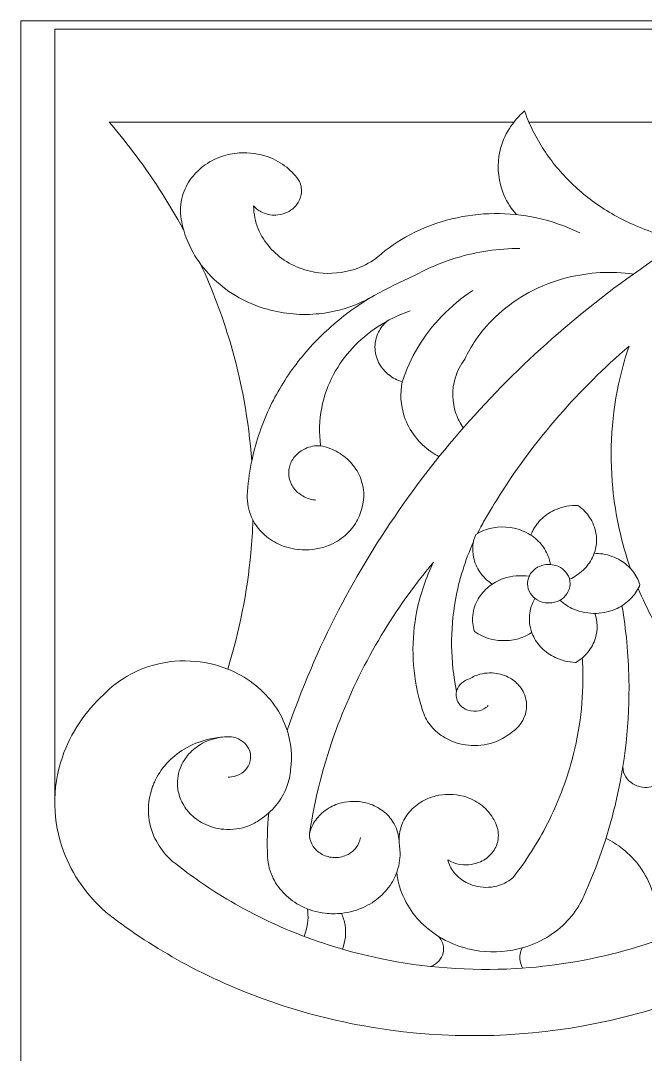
# Model space of a CAD drawing. Header units: millimetres. Extents: x 4600 to 4846, y 410 to 672.
# Drawn here: x 4601.5 to 4638.1, y 611.7 to 672.3 of the extents above; entities that cross this region are included whole.
import ezdxf

# ---------------------------------------------------------------- set-up
doc = ezdxf.new("R2010")
doc.units = ezdxf.units.MM
doc.header["$MEASUREMENT"] = 0
doc.layers.add('SITARA ALL', color=18, linetype='Continuous', true_color=0x000000)

msp = doc.modelspace()

# ---------------------------------------------------------------- linework, layer by layer
at = {"layer": 'SITARA ALL', "lineweight": 9}
for points, knots in [([(4601.51, 672.296), (4601.51, 672.296), (4845.51, 672.296), (4845.51, 672.296), (4845.51, 672.296), (4845.51, 550.296), (4845.51, 550.296), (4845.51, 550.296), (4601.51, 550.296), (4601.51, 550.296), (4601.51, 550.296), (4601.51, 672.296), (4601.51, 672.296)], [0, 0, 0, 0, 0.25, 0.25, 0.25, 0.5, 0.5, 0.5, 0.75, 0.75, 0.75, 1, 1, 1, 1]), ([(4603.512, 626.277), (4603.512, 626.277), (4603.512, 671.796), (4603.512, 671.796), (4603.512, 671.796), (4703.51, 671.796), (4703.51, 671.796), (4703.51, 671.796), (4803.507, 671.796), (4803.507, 671.796), (4803.507, 671.796), (4803.507, 626.277), (4803.507, 626.277)], [0, 0, 0, 0, 0.2, 0.2, 0.2, 0.4, 0.4, 0.4, 0.6, 0.6, 0.6, 1, 1, 1, 1]), ([(4640.404, 659.423), (4639.363, 659.616), (4638.349, 659.932), (4637.383, 660.364), (4636.551, 660.736), (4635.761, 661.197), (4635.028, 661.738), (4634.34, 662.246), (4633.709, 662.826), (4633.145, 663.468), (4632.594, 664.098), (4632.114, 664.787), (4631.716, 665.523), (4631.459, 665.999), (4631.238, 666.494), (4631.056, 667.003), (4630.711, 666.706), (4630.413, 666.359), (4630.169, 665.975), (4629.905, 665.558), (4629.716, 665.1), (4629.608, 664.619), (4629.446, 663.886), (4629.487, 663.124), (4629.726, 662.412), (4629.877, 661.963), (4630.1, 661.542), (4630.387, 661.165), (4630.448, 661.085), (4630.511, 661.006), (4630.577, 660.93)], [0, 0, 0, 0, 0.090909, 0.090909, 0.090909, 0.181818, 0.181818, 0.181818, 0.272727, 0.272727, 0.272727, 0.363636, 0.363636, 0.363636, 0.454545, 0.454545, 0.454545, 0.545455, 0.545455, 0.545455, 0.636364, 0.636364, 0.636364, 0.727273, 0.727273, 0.727273, 0.818182, 0.818182, 0.818182, 1, 1, 1, 1]), ([(4611.063, 660.034), (4610.187, 661.648), (4609.189, 663.191), (4608.075, 664.65), (4607.632, 665.231), (4607.172, 665.799), (4606.694, 666.353), (4606.694, 666.353), (4630.436, 666.353), (4630.436, 666.353)], [0, 0, 0, 0, 0.25, 0.25, 0.25, 0.5, 0.5, 0.5, 1, 1, 1, 1]), ([(4657.274, 666.353), (4656.362, 666.293), (4655.454, 666.177), (4654.556, 666.005), (4651.842, 665.13), (4649.189, 664.074), (4646.616, 662.844), (4644.261, 661.718), (4641.981, 660.445), (4639.787, 659.031), (4637.672, 657.667), (4635.645, 656.172), (4633.719, 654.553), (4631.852, 652.984), (4630.088, 651.298), (4628.435, 649.504), (4626.819, 647.751), (4625.318, 645.895), (4623.942, 643.948), (4622.54, 641.966), (4621.276, 639.89), (4620.157, 637.736), (4618.977, 635.464), (4617.968, 633.109), (4617.137, 630.688)], [0, 0, 0, 0, 0.111111, 0.111111, 0.111111, 0.222222, 0.222222, 0.222222, 0.333333, 0.333333, 0.333333, 0.444444, 0.444444, 0.444444, 0.555556, 0.555556, 0.555556, 0.666667, 0.666667, 0.666667, 0.777778, 0.777778, 0.777778, 1, 1, 1, 1]), ([(4634.292, 659.854), (4633.49, 660.253), (4632.642, 660.551), (4631.766, 660.74), (4630.127, 661.094), (4628.43, 661.072), (4626.801, 660.676), (4625.945, 660.468), (4625.118, 660.155), (4624.338, 659.744), (4623.66, 659.387), (4623.025, 658.953), (4622.446, 658.45), (4622.41, 658.42), (4622.375, 658.388), (4622.34, 658.357), (4621.955, 658.08), (4621.53, 657.865), (4621.079, 657.719), (4620.407, 657.501), (4619.695, 657.433), (4618.993, 657.519), (4618.546, 657.573), (4618.108, 657.691), (4617.694, 657.868), (4617.284, 658.043), (4616.903, 658.278), (4616.564, 658.565), (4616.243, 658.836), (4615.966, 659.155), (4615.742, 659.511), (4615.506, 659.887), (4615.337, 660.303), (4615.246, 660.738), (4615.198, 660.967), (4615.172, 661.2), (4615.169, 661.433), (4615.314, 661.271), (4615.491, 661.141), (4615.69, 661.051), (4615.974, 660.922), (4616.288, 660.873), (4616.598, 660.909), (4616.81, 660.932), (4617.016, 660.996), (4617.205, 661.097), (4617.394, 661.197), (4617.559, 661.336), (4617.691, 661.504), (4617.828, 661.678), (4617.92, 661.883), (4617.959, 662.101), (4618.005, 662.364), (4617.97, 662.634), (4617.858, 662.875), (4617.654, 663.189), (4617.402, 663.467), (4617.11, 663.7), (4616.785, 663.959), (4616.42, 664.164), (4616.03, 664.306), (4615.487, 664.504), (4614.908, 664.585), (4614.332, 664.544), (4613.974, 664.519), (4613.62, 664.446), (4613.281, 664.329), (4612.897, 664.196), (4612.537, 664.004), (4612.213, 663.759), (4611.911, 663.531), (4611.649, 663.256), (4611.435, 662.944), (4611.213, 662.62), (4611.052, 662.259), (4610.96, 661.877), (4610.849, 661.417), (4610.847, 660.938), (4610.952, 660.477), (4611.084, 659.857), (4611.309, 659.26), (4611.621, 658.708), (4611.91, 658.196), (4612.265, 657.725), (4612.678, 657.306), (4613.106, 656.872), (4613.587, 656.494), (4614.11, 656.181), (4614.695, 655.831), (4615.325, 655.561), (4615.981, 655.376), (4616.97, 655.098), (4618.002, 655.011), (4619.023, 655.12), (4619.813, 655.203), (4620.586, 655.404), (4621.316, 655.717), (4621.638, 655.855), (4621.949, 656.014), (4622.248, 656.195), (4621.347, 655.668), (4620.499, 655.055), (4619.716, 654.365), (4618.958, 653.696), (4618.267, 652.954), (4617.656, 652.149), (4617.039, 651.338), (4616.51, 650.464), (4616.078, 649.541), (4615.601, 648.525), (4615.251, 647.455), (4615.034, 646.354), (4614.912, 645.733), (4614.834, 645.104), (4614.801, 644.472), (4614.781, 644.034), (4614.864, 643.598), (4615.043, 643.198), (4615.187, 642.875), (4615.387, 642.579), (4615.633, 642.325), (4615.887, 642.061), (4616.183, 641.842), (4616.509, 641.674), (4616.898, 641.474), (4617.32, 641.346), (4617.755, 641.295), (4617.755, 641.295), (4617.807, 641.289), (4617.807, 641.289), (4618.359, 641.232), (4618.916, 641.298), (4619.439, 641.484), (4619.802, 641.612), (4620.141, 641.801), (4620.442, 642.04), (4620.717, 642.259), (4620.953, 642.522), (4621.141, 642.819), (4621.327, 643.111), (4621.459, 643.435), (4621.53, 643.774), (4621.681, 644.322), (4621.657, 644.902), (4621.459, 645.435), (4621.338, 645.759), (4621.159, 646.06), (4620.932, 646.321), (4620.702, 646.586), (4620.43, 646.81), (4620.127, 646.986), (4619.809, 647.171), (4619.463, 647.303), (4619.102, 647.379), (4618.787, 647.397), (4618.472, 647.337), (4618.185, 647.204), (4617.97, 647.104), (4617.777, 646.962), (4617.619, 646.785), (4617.466, 646.614), (4617.353, 646.412), (4617.288, 646.192), (4617.262, 646.1), (4617.244, 646.007), (4617.235, 645.912), (4617.211, 645.637), (4617.265, 645.361), (4617.391, 645.115), (4617.495, 644.912), (4617.641, 644.734), (4617.818, 644.591), (4618.014, 644.434), (4618.239, 644.319), (4618.481, 644.253), (4618.591, 644.223), (4618.703, 644.203), (4618.817, 644.192)], [0, 0, 0, 0, 0.016667, 0.016667, 0.016667, 0.033333, 0.033333, 0.033333, 0.05, 0.05, 0.05, 0.066667, 0.066667, 0.066667, 0.083333, 0.083333, 0.083333, 0.1, 0.1, 0.1, 0.116667, 0.116667, 0.116667, 0.133333, 0.133333, 0.133333, 0.15, 0.15, 0.15, 0.166667, 0.166667, 0.166667, 0.183333, 0.183333, 0.183333, 0.2, 0.2, 0.2, 0.216667, 0.216667, 0.216667, 0.233333, 0.233333, 0.233333, 0.25, 0.25, 0.25, 0.266667, 0.266667, 0.266667, 0.283333, 0.283333, 0.283333, 0.3, 0.3, 0.3, 0.316667, 0.316667, 0.316667, 0.333333, 0.333333, 0.333333, 0.35, 0.35, 0.35, 0.366667, 0.366667, 0.366667, 0.383333, 0.383333, 0.383333, 0.4, 0.4, 0.4, 0.416667, 0.416667, 0.416667, 0.433333, 0.433333, 0.433333, 0.45, 0.45, 0.45, 0.466667, 0.466667, 0.466667, 0.483333, 0.483333, 0.483333, 0.5, 0.5, 0.5, 0.516667, 0.516667, 0.516667, 0.533333, 0.533333, 0.533333, 0.55, 0.55, 0.55, 0.566667, 0.566667, 0.566667, 0.583333, 0.583333, 0.583333, 0.6, 0.6, 0.6, 0.616667, 0.616667, 0.616667, 0.633333, 0.633333, 0.633333, 0.65, 0.65, 0.65, 0.666667, 0.666667, 0.666667, 0.683333, 0.683333, 0.683333, 0.7, 0.7, 0.7, 0.716667, 0.716667, 0.716667, 0.733333, 0.733333, 0.733333, 0.75, 0.75, 0.75, 0.766667, 0.766667, 0.766667, 0.783333, 0.783333, 0.783333, 0.8, 0.8, 0.8, 0.816667, 0.816667, 0.816667, 0.833333, 0.833333, 0.833333, 0.85, 0.85, 0.85, 0.866667, 0.866667, 0.866667, 0.883333, 0.883333, 0.883333, 0.9, 0.9, 0.9, 0.916667, 0.916667, 0.916667, 0.933333, 0.933333, 0.933333, 0.95, 0.95, 0.95, 0.966667, 0.966667, 0.966667, 1, 1, 1, 1]), ([(4630.777, 658.946), (4629.523, 658.941), (4628.275, 658.756), (4627.073, 658.395), (4626.204, 658.134), (4625.365, 657.78), (4624.571, 657.337), (4623.782, 656.987), (4623.007, 656.606), (4622.248, 656.195)], [0, 0, 0, 0, 0.25, 0.25, 0.25, 0.5, 0.5, 0.5, 1, 1, 1, 1]), ([(4615.06, 646.481), (4614.887, 648.847), (4614.46, 651.187), (4613.786, 653.462), (4613.325, 655.016), (4612.754, 656.535), (4612.076, 658.008)], [0, 0, 0, 0, 0.333333, 0.333333, 0.333333, 1, 1, 1, 1]), ([(4637.449, 657.444), (4636.156, 657.623), (4634.842, 657.551), (4633.576, 657.234), (4632.787, 657.036), (4632.026, 656.74), (4631.31, 656.354), (4630.675, 656.011), (4630.082, 655.594), (4629.544, 655.112), (4629.035, 654.656), (4628.582, 654.141), (4628.196, 653.577), (4627.95, 653.219), (4627.734, 652.841), (4627.549, 652.448), (4627.3, 652.117), (4627.111, 651.744), (4626.99, 651.346), (4626.785, 650.664), (4626.802, 649.935), (4627.038, 649.263), (4627.143, 648.965), (4627.286, 648.683), (4627.466, 648.424)], [0, 0, 0, 0, 0.111111, 0.111111, 0.111111, 0.222222, 0.222222, 0.222222, 0.333333, 0.333333, 0.333333, 0.444444, 0.444444, 0.444444, 0.555556, 0.555556, 0.555556, 0.666667, 0.666667, 0.666667, 0.777778, 0.777778, 0.777778, 1, 1, 1, 1]), ([(4628.03, 656.481), (4627.368, 656.047), (4626.755, 655.542), (4626.204, 654.973), (4625.667, 654.42), (4625.195, 653.806), (4624.798, 653.145), (4624.416, 652.509), (4624.11, 651.831), (4623.886, 651.124), (4623.743, 650.448), (4623.785, 649.747), (4624.008, 649.094), (4624.153, 648.672), (4624.366, 648.278), (4624.639, 647.925), (4624.906, 647.581), (4625.223, 647.278), (4625.579, 647.027), (4625.729, 646.921), (4625.885, 646.823), (4626.047, 646.735)], [0, 0, 0, 0, 0.125, 0.125, 0.125, 0.25, 0.25, 0.25, 0.375, 0.375, 0.375, 0.5, 0.5, 0.5, 0.625, 0.625, 0.625, 0.75, 0.75, 0.75, 1, 1, 1, 1]), ([(4624.346, 655.284), (4623.675, 655.053), (4623.036, 654.74), (4622.442, 654.351), (4621.9, 653.996), (4621.403, 653.577), (4620.962, 653.102), (4620.531, 652.637), (4620.162, 652.12), (4619.862, 651.561), (4619.532, 650.947), (4619.297, 650.287), (4619.163, 649.603), (4619.02, 648.87), (4619, 648.119), (4619.102, 647.379)], [0, 0, 0, 0, 0.166667, 0.166667, 0.166667, 0.333333, 0.333333, 0.333333, 0.5, 0.5, 0.5, 0.666667, 0.666667, 0.666667, 1, 1, 1, 1]), ([(4622.991, 654.682), (4622.787, 654.501), (4622.62, 654.284), (4622.498, 654.041), (4622.343, 653.734), (4622.271, 653.392), (4622.289, 653.048), (4622.307, 652.734), (4622.399, 652.429), (4622.557, 652.157), (4622.697, 651.918), (4622.881, 651.707), (4623.1, 651.536), (4623.334, 651.351), (4623.601, 651.212), (4623.886, 651.124)], [0, 0, 0, 0, 0.166667, 0.166667, 0.166667, 0.333333, 0.333333, 0.333333, 0.5, 0.5, 0.5, 0.666667, 0.666667, 0.666667, 1, 1, 1, 1]), ([(4637.274, 640.175), (4636.739, 641.701), (4636.389, 643.287), (4636.232, 644.897), (4636.021, 647.066), (4636.167, 649.256), (4636.662, 651.378), (4636.807, 652), (4636.981, 652.615), (4637.184, 653.221), (4635.719, 651.959), (4634.346, 650.593), (4633.075, 649.134), (4631.82, 647.693), (4630.673, 646.161), (4629.643, 644.551), (4629.321, 644.048), (4629.012, 643.538), (4628.715, 643.021), (4628.569, 642.765), (4628.43, 642.505), (4628.3, 642.242)], [0, 0, 0, 0, 0.125, 0.125, 0.125, 0.25, 0.25, 0.25, 0.375, 0.375, 0.375, 0.5, 0.5, 0.5, 0.625, 0.625, 0.625, 0.75, 0.75, 0.75, 1, 1, 1, 1]), ([(4633.695, 639.553), (4633.987, 639.682), (4634.256, 639.86), (4634.489, 640.078), (4634.717, 640.292), (4634.903, 640.545), (4635.04, 640.825), (4635.208, 641.17), (4635.289, 641.55), (4635.277, 641.933), (4635.264, 642.296), (4635.168, 642.652), (4634.995, 642.973), (4634.848, 643.245), (4634.654, 643.489), (4634.421, 643.693), (4634.347, 643.758), (4634.27, 643.819), (4634.19, 643.875), (4633.752, 643.892), (4633.316, 643.813), (4632.911, 643.644), (4632.607, 643.518), (4632.328, 643.339), (4632.086, 643.116), (4631.861, 642.909), (4631.676, 642.662), (4631.539, 642.388), (4631.499, 642.306), (4631.463, 642.221), (4631.432, 642.135)], [0, 0, 0, 0, 0.090909, 0.090909, 0.090909, 0.181818, 0.181818, 0.181818, 0.272727, 0.272727, 0.272727, 0.363636, 0.363636, 0.363636, 0.454545, 0.454545, 0.454545, 0.545455, 0.545455, 0.545455, 0.636364, 0.636364, 0.636364, 0.727273, 0.727273, 0.727273, 0.818182, 0.818182, 0.818182, 1, 1, 1, 1]), ([(4613.649, 634.285), (4614.34, 636.505), (4614.796, 638.79), (4615.01, 641.105), (4615.068, 641.742), (4615.108, 642.381), (4615.129, 643.02)], [0, 0, 0, 0, 0.333333, 0.333333, 0.333333, 1, 1, 1, 1]), ([(4632.58, 640.418), (4632.528, 640.744), (4632.409, 641.055), (4632.231, 641.333), (4632.063, 641.596), (4631.851, 641.826), (4631.603, 642.014), (4631.326, 642.225), (4631.013, 642.384), (4630.681, 642.484), (4630.056, 642.674), (4629.387, 642.662), (4628.769, 642.45), (4628.568, 642.381), (4628.375, 642.29), (4628.193, 642.18), (4628.021, 641.759), (4627.977, 641.297), (4628.067, 640.851), (4628.133, 640.53), (4628.265, 640.226), (4628.453, 639.957), (4628.632, 639.704), (4628.853, 639.484), (4629.108, 639.308), (4629.128, 639.294), (4629.148, 639.28), (4629.169, 639.266)], [0, 0, 0, 0, 0.1, 0.1, 0.1, 0.2, 0.2, 0.2, 0.3, 0.3, 0.3, 0.4, 0.4, 0.4, 0.5, 0.5, 0.5, 0.6, 0.6, 0.6, 0.7, 0.7, 0.7, 0.8, 0.8, 0.8, 1, 1, 1, 1]), ([(4628.063, 641.74), (4627.573, 640.655), (4627.218, 639.514), (4627.007, 638.342), (4626.686, 636.563), (4626.707, 634.74), (4627.07, 632.969)], [0, 0, 0, 0, 0.333333, 0.333333, 0.333333, 1, 1, 1, 1]), ([(4621.437, 624.404), (4621.403, 624.194), (4621.317, 623.996), (4621.188, 623.828), (4621.059, 623.66), (4620.896, 623.523), (4620.71, 623.425), (4620.473, 623.3), (4620.208, 623.236), (4619.941, 623.238), (4619.898, 623.238), (4619.856, 623.24), (4619.814, 623.243), (4619.565, 623.263), (4619.324, 623.341), (4619.11, 623.47), (4618.933, 623.577), (4618.781, 623.721), (4618.664, 623.893), (4618.541, 624.075), (4618.467, 624.287), (4618.45, 624.506), (4618.447, 624.554), (4618.446, 624.602), (4618.448, 624.65), (4618.761, 626.71), (4619.279, 628.734), (4619.995, 630.691), (4620.626, 632.418), (4621.405, 634.088), (4622.32, 635.683), (4623.196, 637.207), (4624.189, 638.66), (4625.292, 640.028), (4625.435, 640.206), (4625.58, 640.383), (4625.727, 640.558), (4625.279, 639.653), (4624.95, 638.694), (4624.747, 637.704), (4624.404, 636.021), (4624.443, 634.283), (4624.864, 632.617), (4624.955, 632.254), (4625.064, 631.896), (4625.189, 631.544), (4625.333, 631.244), (4625.528, 630.972), (4625.765, 630.74), (4626.019, 630.491), (4626.312, 630.286), (4626.632, 630.135), (4627.041, 629.941), (4627.483, 629.83), (4627.934, 629.807), (4628.439, 629.78), (4628.943, 629.863), (4629.413, 630.05), (4629.731, 630.177), (4630.027, 630.353), (4630.29, 630.573), (4630.506, 630.711), (4630.694, 630.89), (4630.843, 631.098), (4631.004, 631.323), (4631.111, 631.581), (4631.157, 631.854), (4631.214, 632.2), (4631.166, 632.555), (4631.02, 632.873), (4630.958, 633.009), (4630.88, 633.137), (4630.787, 633.255), (4630.627, 633.457), (4630.43, 633.627), (4630.207, 633.756), (4629.93, 633.917), (4629.621, 634.017), (4629.302, 634.05), (4628.911, 634.092), (4628.515, 634.034), (4628.152, 633.881), (4628.039, 633.833), (4627.93, 633.775), (4627.826, 633.709), (4627.656, 633.666), (4627.499, 633.583), (4627.368, 633.467), (4627.243, 633.358), (4627.15, 633.218), (4627.096, 633.062), (4627.018, 632.832), (4627.037, 632.581), (4627.15, 632.366), (4627.169, 632.33), (4627.19, 632.295), (4627.214, 632.261), (4627.309, 632.127), (4627.434, 632.018), (4627.579, 631.942), (4627.784, 631.835), (4628.017, 631.791), (4628.248, 631.818), (4628.444, 631.839), (4628.631, 631.911), (4628.79, 632.026), (4628.837, 632.061), (4628.881, 632.099), (4628.921, 632.141)], [0, 0, 0, 0, 0.027027, 0.027027, 0.027027, 0.054054, 0.054054, 0.054054, 0.081081, 0.081081, 0.081081, 0.108108, 0.108108, 0.108108, 0.135135, 0.135135, 0.135135, 0.162162, 0.162162, 0.162162, 0.189189, 0.189189, 0.189189, 0.216216, 0.216216, 0.216216, 0.243243, 0.243243, 0.243243, 0.27027, 0.27027, 0.27027, 0.297297, 0.297297, 0.297297, 0.324324, 0.324324, 0.324324, 0.351351, 0.351351, 0.351351, 0.378378, 0.378378, 0.378378, 0.405405, 0.405405, 0.405405, 0.432432, 0.432432, 0.432432, 0.459459, 0.459459, 0.459459, 0.486486, 0.486486, 0.486486, 0.513514, 0.513514, 0.513514, 0.540541, 0.540541, 0.540541, 0.567568, 0.567568, 0.567568, 0.594595, 0.594595, 0.594595, 0.621622, 0.621622, 0.621622, 0.648649, 0.648649, 0.648649, 0.675676, 0.675676, 0.675676, 0.702703, 0.702703, 0.702703, 0.72973, 0.72973, 0.72973, 0.756757, 0.756757, 0.756757, 0.783784, 0.783784, 0.783784, 0.810811, 0.810811, 0.810811, 0.837838, 0.837838, 0.837838, 0.864865, 0.864865, 0.864865, 0.891892, 0.891892, 0.891892, 0.918919, 0.918919, 0.918919, 0.945946, 0.945946, 0.945946, 1, 1, 1, 1]), ([(4633.132, 638.326), (4633.371, 638.104), (4633.647, 637.924), (4633.948, 637.796), (4634.366, 637.618), (4634.817, 637.534), (4635.271, 637.55), (4635.69, 637.564), (4636.101, 637.663), (4636.48, 637.842), (4636.776, 637.982), (4637.045, 638.172), (4637.276, 638.405), (4637.491, 638.622), (4637.665, 638.876), (4637.79, 639.155), (4637.802, 639.182), (4637.813, 639.208), (4637.824, 639.235), (4637.731, 639.53), (4637.583, 639.805), (4637.388, 640.044), (4637.189, 640.288), (4636.949, 640.494), (4636.679, 640.655), (4636.361, 640.844), (4636.01, 640.972), (4635.644, 641.032), (4635.479, 641.059), (4635.311, 641.073), (4635.144, 641.073)], [0, 0, 0, 0, 0.090909, 0.090909, 0.090909, 0.181818, 0.181818, 0.181818, 0.272727, 0.272727, 0.272727, 0.363636, 0.363636, 0.363636, 0.454545, 0.454545, 0.454545, 0.545455, 0.545455, 0.545455, 0.636364, 0.636364, 0.636364, 0.727273, 0.727273, 0.727273, 0.818182, 0.818182, 0.818182, 1, 1, 1, 1]), ([(4633.729, 639.291), (4633.729, 639.492), (4633.671, 639.688), (4633.561, 639.857), (4633.462, 640.011), (4633.328, 640.14), (4633.171, 640.233), (4632.978, 640.348), (4632.759, 640.412), (4632.535, 640.421), (4632.517, 640.421), (4632.498, 640.422), (4632.48, 640.422), (4632.249, 640.422), (4632.022, 640.364), (4631.821, 640.251), (4631.659, 640.161), (4631.521, 640.035), (4631.416, 639.883), (4631.306, 639.722), (4631.243, 639.534), (4631.233, 639.339), (4631.232, 639.323), (4631.232, 639.307), (4631.232, 639.291), (4631.232, 639.09), (4631.29, 638.893), (4631.4, 638.724), (4631.499, 638.571), (4631.632, 638.442), (4631.79, 638.349), (4631.983, 638.234), (4632.202, 638.169), (4632.426, 638.161), (4632.444, 638.16), (4632.462, 638.16), (4632.48, 638.16), (4632.711, 638.159), (4632.939, 638.218), (4633.14, 638.331), (4633.302, 638.42), (4633.44, 638.546), (4633.544, 638.699), (4633.655, 638.859), (4633.718, 639.047), (4633.728, 639.242), (4633.729, 639.258), (4633.729, 639.275), (4633.729, 639.291)], [0, 0, 0, 0, 0.0625, 0.0625, 0.0625, 0.125, 0.125, 0.125, 0.1875, 0.1875, 0.1875, 0.25, 0.25, 0.25, 0.3125, 0.3125, 0.3125, 0.375, 0.375, 0.375, 0.4375, 0.4375, 0.4375, 0.5, 0.5, 0.5, 0.5625, 0.5625, 0.5625, 0.625, 0.625, 0.625, 0.6875, 0.6875, 0.6875, 0.75, 0.75, 0.75, 0.8125, 0.8125, 0.8125, 0.875, 0.875, 0.875, 0.9375, 0.9375, 0.9375, 1, 1, 1, 1]), ([(4631.327, 639.725), (4630.823, 639.804), (4630.307, 639.758), (4629.824, 639.591), (4629.505, 639.48), (4629.208, 639.315), (4628.946, 639.102), (4628.703, 638.904), (4628.497, 638.665), (4628.338, 638.394), (4628.165, 638.098), (4628.057, 637.768), (4628.023, 637.427), (4627.992, 637.112), (4628.025, 636.793), (4628.121, 636.492), (4628.412, 636.286), (4628.737, 636.135), (4629.082, 636.047), (4629.659, 635.898), (4630.267, 635.921), (4630.831, 636.113), (4631.061, 636.191), (4631.28, 636.298), (4631.483, 636.431)], [0, 0, 0, 0, 0.111111, 0.111111, 0.111111, 0.222222, 0.222222, 0.222222, 0.333333, 0.333333, 0.333333, 0.444444, 0.444444, 0.444444, 0.555556, 0.555556, 0.555556, 0.666667, 0.666667, 0.666667, 0.777778, 0.777778, 0.777778, 1, 1, 1, 1]), ([(4637.721, 639.012), (4638.24, 637.776), (4638.874, 636.593), (4639.616, 635.476), (4640.012, 634.88), (4640.436, 634.304), (4640.888, 633.749), (4641.208, 633.469), (4641.569, 633.241), (4641.96, 633.073), (4642.456, 632.859), (4642.987, 632.74), (4643.526, 632.72), (4644.096, 632.698), (4644.665, 632.787), (4645.201, 632.982), (4645.602, 633.127), (4645.979, 633.335), (4646.316, 633.596), (4646.63, 633.838), (4646.903, 634.129), (4647.126, 634.456), (4647.357, 634.796), (4647.526, 635.174), (4647.624, 635.573), (4647.678, 635.793), (4647.709, 636.018), (4647.717, 636.244), (4647.823, 636.71), (4647.786, 637.197), (4647.611, 637.642), (4647.494, 637.941), (4647.322, 638.216), (4647.104, 638.451), (4646.882, 638.691), (4646.621, 638.89), (4646.332, 639.042), (4646.099, 639.164), (4645.851, 639.256), (4645.594, 639.315), (4645.019, 639.448), (4644.419, 639.419), (4643.859, 639.232), (4643.528, 639.121), (4643.219, 638.952), (4642.947, 638.734), (4642.701, 638.538), (4642.491, 638.3), (4642.328, 638.031), (4642.235, 637.878), (4642.159, 637.716), (4642.102, 637.547)], [0, 0, 0, 0, 0.055556, 0.055556, 0.055556, 0.111111, 0.111111, 0.111111, 0.166667, 0.166667, 0.166667, 0.222222, 0.222222, 0.222222, 0.277778, 0.277778, 0.277778, 0.333333, 0.333333, 0.333333, 0.388889, 0.388889, 0.388889, 0.444444, 0.444444, 0.444444, 0.5, 0.5, 0.5, 0.555556, 0.555556, 0.555556, 0.611111, 0.611111, 0.611111, 0.666667, 0.666667, 0.666667, 0.722222, 0.722222, 0.722222, 0.777778, 0.777778, 0.777778, 0.833333, 0.833333, 0.833333, 0.888889, 0.888889, 0.888889, 1, 1, 1, 1]), ([(4631.668, 638.432), (4631.488, 638.124), (4631.378, 637.781), (4631.348, 637.426), (4631.316, 637.033), (4631.384, 636.638), (4631.544, 636.278), (4631.672, 635.994), (4631.85, 635.735), (4632.072, 635.515), (4632.301, 635.286), (4632.568, 635.099), (4632.862, 634.961), (4633.229, 634.789), (4633.626, 634.691), (4634.031, 634.673), (4634.031, 634.673), (4634.074, 634.672), (4634.074, 634.672), (4634.339, 634.832), (4634.575, 635.036), (4634.771, 635.276), (4634.972, 635.522), (4635.122, 635.805), (4635.214, 636.109), (4635.356, 636.58), (4635.342, 637.085), (4635.175, 637.548)], [0, 0, 0, 0, 0.1, 0.1, 0.1, 0.2, 0.2, 0.2, 0.3, 0.3, 0.3, 0.4, 0.4, 0.4, 0.5, 0.5, 0.5, 0.6, 0.6, 0.6, 0.7, 0.7, 0.7, 0.8, 0.8, 0.8, 1, 1, 1, 1]), ([(4623.567, 622.372), (4623.627, 621.817), (4623.783, 621.276), (4624.03, 620.775), (4624.249, 620.33), (4624.532, 619.918), (4624.87, 619.555), (4625.216, 619.181), (4625.613, 618.857), (4626.048, 618.592), (4626.537, 618.294), (4627.066, 618.068), (4627.619, 617.921), (4627.89, 617.849), (4628.165, 617.795), (4628.443, 617.759), (4629.3, 617.65), (4630.169, 617.72), (4630.998, 617.963), (4631.546, 618.124), (4632.067, 618.362), (4632.546, 618.672), (4632.972, 618.946), (4633.358, 619.278), (4633.692, 619.659), (4634.019, 620.03), (4634.29, 620.446), (4634.496, 620.896), (4634.508, 620.923), (4634.52, 620.95), (4634.532, 620.978), (4635.31, 622.688), (4635.925, 624.468), (4636.367, 626.294), (4636.955, 628.718), (4637.228, 631.206), (4637.179, 633.699), (4637.151, 635.142), (4637.015, 636.58), (4636.772, 638.002)], [0, 0, 0, 0, 0.071429, 0.071429, 0.071429, 0.142857, 0.142857, 0.142857, 0.214286, 0.214286, 0.214286, 0.285714, 0.285714, 0.285714, 0.357143, 0.357143, 0.357143, 0.428571, 0.428571, 0.428571, 0.5, 0.5, 0.5, 0.571429, 0.571429, 0.571429, 0.642857, 0.642857, 0.642857, 0.714286, 0.714286, 0.714286, 0.785714, 0.785714, 0.785714, 0.857143, 0.857143, 0.857143, 1, 1, 1, 1]), ([(4613.469, 630.305), (4613.059, 630.276), (4612.659, 630.17), (4612.288, 629.992), (4611.983, 629.845), (4611.704, 629.646), (4611.465, 629.405), (4611.235, 629.173), (4611.05, 628.901), (4610.917, 628.603), (4610.751, 628.228), (4610.68, 627.818), (4610.711, 627.408), (4610.733, 627.136), (4610.799, 626.869), (4610.906, 626.617), (4611.032, 626.325), (4611.209, 626.058), (4611.428, 625.828), (4611.659, 625.586), (4611.928, 625.386), (4612.225, 625.235), (4612.598, 625.045), (4613.004, 624.929), (4613.42, 624.894), (4613.921, 624.851), (4614.424, 624.923), (4614.892, 625.104), (4615.122, 625.194), (4615.341, 625.311), (4615.543, 625.453), (4615.899, 625.686), (4616.218, 625.972), (4616.488, 626.301), (4616.758, 626.629), (4616.972, 626.999), (4617.121, 627.397), (4617.242, 627.72), (4617.317, 628.059), (4617.342, 628.403), (4617.447, 629.177), (4617.375, 629.964), (4617.131, 630.705), (4616.961, 631.224), (4616.713, 631.714), (4616.396, 632.159), (4616.087, 632.593), (4615.72, 632.983), (4615.306, 633.318), (4614.868, 633.672), (4614.385, 633.967), (4613.869, 634.193), (4613.796, 634.225), (4613.723, 634.256), (4613.649, 634.285), (4612.954, 634.561), (4612.219, 634.721), (4611.472, 634.757), (4610.635, 634.799), (4609.797, 634.688), (4609, 634.429), (4608.426, 634.242), (4607.881, 633.977), (4607.381, 633.639), (4607.011, 633.39), (4606.67, 633.101), (4606.364, 632.777), (4605.832, 632.29), (4605.36, 631.742), (4604.957, 631.144), (4604.536, 630.519), (4604.198, 629.841), (4603.954, 629.129), (4603.641, 628.219), (4603.492, 627.261), (4603.511, 626.3), (4603.531, 625.384), (4603.704, 624.478), (4604.023, 623.619), (4604.282, 622.921), (4604.63, 622.259), (4605.058, 621.65), (4605.47, 621.066), (4605.948, 620.531), (4606.483, 620.057), (4606.545, 620.002), (4606.608, 619.948), (4606.671, 619.894), (4608.024, 618.859), (4609.454, 617.929), (4610.949, 617.113), (4612.607, 616.207), (4614.336, 615.439), (4616.12, 614.816), (4618.182, 614.094), (4620.305, 613.563), (4622.464, 613.229), (4626.462, 612.608), (4630.534, 612.655), (4634.516, 613.37), (4636.614, 613.746), (4638.673, 614.309), (4640.671, 615.052), (4642.403, 615.696), (4644.081, 616.478), (4645.687, 617.391), (4645.767, 617.437), (4645.847, 617.482), (4645.926, 617.528), (4647.687, 618.683), (4649.529, 619.708), (4651.439, 620.595), (4653.525, 621.564), (4655.683, 622.371), (4657.892, 623.011), (4660.558, 623.782), (4663.289, 624.312), (4666.05, 624.594), (4670.261, 625.026), (4674.512, 624.883), (4678.684, 624.171), (4681.203, 623.742), (4683.682, 623.102), (4686.094, 622.26), (4686.726, 622.039), (4687.353, 621.804), (4687.974, 621.555), (4687.774, 621.275), (4687.633, 620.957), (4687.56, 620.621), (4687.461, 620.156), (4687.501, 619.672), (4687.675, 619.229), (4687.794, 618.928), (4687.968, 618.652), (4688.187, 618.415), (4688.409, 618.176), (4688.669, 617.976), (4688.958, 617.824), (4689.123, 617.737), (4689.295, 617.665), (4689.473, 617.609), (4690.126, 617.404), (4690.826, 617.411), (4691.473, 617.63), (4691.804, 617.742), (4692.113, 617.911), (4692.385, 618.128), (4692.634, 618.327), (4692.846, 618.567), (4693.011, 618.838), (4693.189, 619.13), (4693.305, 619.455), (4693.352, 619.793), (4693.354, 619.813), (4693.357, 619.833), (4693.359, 619.853)], [0, 0, 0, 0, 0.018868, 0.018868, 0.018868, 0.037736, 0.037736, 0.037736, 0.056604, 0.056604, 0.056604, 0.075472, 0.075472, 0.075472, 0.09434, 0.09434, 0.09434, 0.113208, 0.113208, 0.113208, 0.132075, 0.132075, 0.132075, 0.150943, 0.150943, 0.150943, 0.169811, 0.169811, 0.169811, 0.188679, 0.188679, 0.188679, 0.207547, 0.207547, 0.207547, 0.226415, 0.226415, 0.226415, 0.245283, 0.245283, 0.245283, 0.264151, 0.264151, 0.264151, 0.283019, 0.283019, 0.283019, 0.301887, 0.301887, 0.301887, 0.320755, 0.320755, 0.320755, 0.339623, 0.339623, 0.339623, 0.358491, 0.358491, 0.358491, 0.377358, 0.377358, 0.377358, 0.396226, 0.396226, 0.396226, 0.415094, 0.415094, 0.415094, 0.433962, 0.433962, 0.433962, 0.45283, 0.45283, 0.45283, 0.471698, 0.471698, 0.471698, 0.490566, 0.490566, 0.490566, 0.509434, 0.509434, 0.509434, 0.528302, 0.528302, 0.528302, 0.54717, 0.54717, 0.54717, 0.566038, 0.566038, 0.566038, 0.584906, 0.584906, 0.584906, 0.603774, 0.603774, 0.603774, 0.622642, 0.622642, 0.622642, 0.641509, 0.641509, 0.641509, 0.660377, 0.660377, 0.660377, 0.679245, 0.679245, 0.679245, 0.698113, 0.698113, 0.698113, 0.716981, 0.716981, 0.716981, 0.735849, 0.735849, 0.735849, 0.754717, 0.754717, 0.754717, 0.773585, 0.773585, 0.773585, 0.792453, 0.792453, 0.792453, 0.811321, 0.811321, 0.811321, 0.830189, 0.830189, 0.830189, 0.849057, 0.849057, 0.849057, 0.867925, 0.867925, 0.867925, 0.886792, 0.886792, 0.886792, 0.90566, 0.90566, 0.90566, 0.924528, 0.924528, 0.924528, 0.943396, 0.943396, 0.943396, 0.962264, 0.962264, 0.962264, 1, 1, 1, 1]), ([(4623.701, 624.173), (4623.682, 624.566), (4623.759, 624.957), (4623.924, 625.314), (4624.059, 625.604), (4624.246, 625.867), (4624.475, 626.091), (4624.715, 626.325), (4624.994, 626.515), (4625.299, 626.655), (4625.535, 626.763), (4625.784, 626.842), (4626.039, 626.889), (4626.584, 626.99), (4627.145, 626.949), (4627.669, 626.77), (4628.001, 626.656), (4628.31, 626.485), (4628.583, 626.264), (4628.829, 626.066), (4629.038, 625.826), (4629.201, 625.555), (4629.265, 625.449), (4629.321, 625.338), (4629.368, 625.224), (4629.507, 624.937), (4629.555, 624.614), (4629.507, 624.299), (4629.468, 624.046), (4629.369, 623.806), (4629.22, 623.598), (4629.113, 623.449), (4628.984, 623.317), (4628.837, 623.207), (4628.615, 623.041), (4628.361, 622.923), (4628.09, 622.861), (4627.682, 622.767), (4627.254, 622.797), (4626.863, 622.947), (4626.755, 622.989), (4626.651, 623.041), (4626.551, 623.101), (4626.621, 622.838), (4626.744, 622.593), (4626.911, 622.379), (4627.082, 622.162), (4627.291, 621.978), (4627.528, 621.838), (4627.815, 621.667), (4628.134, 621.557), (4628.464, 621.513), (4628.896, 621.455), (4629.335, 621.509), (4629.739, 621.669), (4629.966, 621.76), (4630.177, 621.884), (4630.366, 622.039), (4631.144, 623.036), (4631.825, 624.104), (4632.401, 625.23), (4633.014, 626.426), (4633.499, 627.684), (4633.848, 628.983), (4634.314, 630.718), (4634.525, 632.511), (4634.475, 634.307), (4634.469, 634.518), (4634.459, 634.73), (4634.446, 634.942)], [0, 0, 0, 0, 0.041667, 0.041667, 0.041667, 0.083333, 0.083333, 0.083333, 0.125, 0.125, 0.125, 0.166667, 0.166667, 0.166667, 0.208333, 0.208333, 0.208333, 0.25, 0.25, 0.25, 0.291667, 0.291667, 0.291667, 0.333333, 0.333333, 0.333333, 0.375, 0.375, 0.375, 0.416667, 0.416667, 0.416667, 0.458333, 0.458333, 0.458333, 0.5, 0.5, 0.5, 0.541667, 0.541667, 0.541667, 0.583333, 0.583333, 0.583333, 0.625, 0.625, 0.625, 0.666667, 0.666667, 0.666667, 0.708333, 0.708333, 0.708333, 0.75, 0.75, 0.75, 0.791667, 0.791667, 0.791667, 0.833333, 0.833333, 0.833333, 0.875, 0.875, 0.875, 0.916667, 0.916667, 0.916667, 1, 1, 1, 1]), ([(4690.958, 624.133), (4688.787, 625.153), (4686.541, 626.006), (4684.24, 626.685), (4681.522, 627.487), (4678.74, 628.05), (4675.925, 628.367), (4671.414, 628.876), (4666.856, 628.759), (4662.378, 628.018), (4659.75, 627.583), (4657.162, 626.931), (4654.641, 626.069), (4652.453, 625.322), (4650.325, 624.413), (4648.271, 623.351), (4647.441, 622.922), (4646.624, 622.466), (4645.822, 621.986), (4644.552, 621.089), (4643.209, 620.298), (4641.808, 619.623), (4640.241, 618.867), (4638.61, 618.253), (4636.933, 617.786), (4634.838, 617.203), (4632.684, 616.848), (4630.512, 616.727), (4627.856, 616.577), (4625.19, 616.776), (4622.586, 617.32), (4620.793, 617.693), (4619.038, 618.232), (4617.345, 618.929), (4615.866, 619.538), (4614.442, 620.27), (4613.086, 621.117), (4612.098, 621.735), (4611.151, 622.415), (4610.25, 623.153), (4609.937, 623.459), (4609.672, 623.811), (4609.466, 624.198), (4609.235, 624.633), (4609.086, 625.108), (4609.028, 625.598), (4608.958, 626.21), (4609.033, 626.83), (4609.25, 627.408), (4609.281, 627.491), (4609.314, 627.573), (4609.351, 627.654), (4609.531, 628.051), (4609.771, 628.418), (4610.063, 628.741), (4610.366, 629.076), (4610.717, 629.364), (4611.104, 629.596), (4611.543, 629.859), (4612.02, 630.053), (4612.518, 630.171), (4612.83, 630.245), (4613.149, 630.29), (4613.469, 630.305), (4613.743, 630.347), (4614.023, 630.309), (4614.276, 630.195), (4614.454, 630.115), (4614.611, 629.996), (4614.736, 629.846), (4614.858, 629.701), (4614.941, 629.526), (4614.978, 629.34), (4614.985, 629.304), (4614.99, 629.268), (4614.993, 629.231), (4615.012, 629.01), (4614.964, 628.789), (4614.854, 628.596), (4614.761, 628.433), (4614.632, 628.294), (4614.476, 628.189), (4614.295, 628.066), (4614.086, 627.988), (4613.869, 627.961), (4613.806, 627.953), (4613.742, 627.95), (4613.678, 627.95)], [0, 0, 0, 0, 0.033333, 0.033333, 0.033333, 0.066667, 0.066667, 0.066667, 0.1, 0.1, 0.1, 0.133333, 0.133333, 0.133333, 0.166667, 0.166667, 0.166667, 0.2, 0.2, 0.2, 0.233333, 0.233333, 0.233333, 0.266667, 0.266667, 0.266667, 0.3, 0.3, 0.3, 0.333333, 0.333333, 0.333333, 0.366667, 0.366667, 0.366667, 0.4, 0.4, 0.4, 0.433333, 0.433333, 0.433333, 0.466667, 0.466667, 0.466667, 0.5, 0.5, 0.5, 0.533333, 0.533333, 0.533333, 0.566667, 0.566667, 0.566667, 0.6, 0.6, 0.6, 0.633333, 0.633333, 0.633333, 0.666667, 0.666667, 0.666667, 0.7, 0.7, 0.7, 0.733333, 0.733333, 0.733333, 0.766667, 0.766667, 0.766667, 0.8, 0.8, 0.8, 0.833333, 0.833333, 0.833333, 0.866667, 0.866667, 0.866667, 0.9, 0.9, 0.9, 0.933333, 0.933333, 0.933333, 1, 1, 1, 1]), ([(4636.822, 628.562), (4636.823, 628.35), (4636.883, 628.144), (4636.996, 627.965), (4637.099, 627.804), (4637.237, 627.667), (4637.4, 627.566), (4637.504, 627.501), (4637.617, 627.45), (4637.734, 627.415), (4638.059, 627.316), (4638.407, 627.333), (4638.72, 627.463), (4638.904, 627.538), (4639.069, 627.654), (4639.202, 627.802), (4639.21, 627.811), (4639.218, 627.821), (4639.226, 627.83), (4639.392, 628.034), (4639.596, 628.204), (4639.826, 628.332), (4640.11, 628.489), (4640.425, 628.585), (4640.749, 628.611), (4640.92, 628.625), (4641.093, 628.621), (4641.263, 628.597)], [0, 0, 0, 0, 0.1, 0.1, 0.1, 0.2, 0.2, 0.2, 0.3, 0.3, 0.3, 0.4, 0.4, 0.4, 0.5, 0.5, 0.5, 0.6, 0.6, 0.6, 0.7, 0.7, 0.7, 0.8, 0.8, 0.8, 1, 1, 1, 1]), ([(4616.061, 625.853), (4615.979, 624.992), (4615.953, 624.126), (4615.984, 623.262), (4616.013, 622.827), (4616.129, 622.402), (4616.324, 622.013), (4616.496, 621.672), (4616.722, 621.361), (4616.994, 621.092), (4617.283, 620.807), (4617.615, 620.569), (4617.979, 620.387), (4618.412, 620.17), (4618.88, 620.03), (4619.362, 619.973), (4619.68, 619.935), (4620.001, 619.933), (4620.32, 619.967), (4620.806, 620.018), (4621.281, 620.153), (4621.721, 620.368), (4622.084, 620.545), (4622.417, 620.777), (4622.708, 621.057), (4622.986, 621.325), (4623.219, 621.636), (4623.396, 621.979), (4623.597, 622.368), (4623.718, 622.793), (4623.751, 623.229), (4623.772, 623.513), (4623.755, 623.798), (4623.701, 624.077), (4623.708, 624.433), (4623.629, 624.786), (4623.471, 625.106), (4623.338, 625.373), (4623.157, 625.614), (4622.936, 625.815), (4622.702, 626.029), (4622.432, 626.199), (4622.138, 626.319), (4621.89, 626.42), (4621.628, 626.486), (4621.361, 626.515), (4620.9, 626.566), (4620.434, 626.506), (4620.001, 626.34), (4619.7, 626.225), (4619.421, 626.056), (4619.18, 625.843), (4618.958, 625.647), (4618.775, 625.413), (4618.638, 625.151), (4618.555, 624.992), (4618.491, 624.824), (4618.448, 624.65)], [0, 0, 0, 0, 0.05, 0.05, 0.05, 0.1, 0.1, 0.1, 0.15, 0.15, 0.15, 0.2, 0.2, 0.2, 0.25, 0.25, 0.25, 0.3, 0.3, 0.3, 0.35, 0.35, 0.35, 0.4, 0.4, 0.4, 0.45, 0.45, 0.45, 0.5, 0.5, 0.5, 0.55, 0.55, 0.55, 0.6, 0.6, 0.6, 0.65, 0.65, 0.65, 0.7, 0.7, 0.7, 0.75, 0.75, 0.75, 0.8, 0.8, 0.8, 0.85, 0.85, 0.85, 0.9, 0.9, 0.9, 1, 1, 1, 1]), ([(4638.591, 618.57), (4638.84, 619.461), (4638.822, 620.406), (4638.538, 621.287), (4638.38, 621.779), (4638.146, 622.244), (4637.844, 622.664), (4637.551, 623.072), (4637.203, 623.436), (4636.81, 623.747), (4636.506, 623.988), (4636.179, 624.197), (4635.833, 624.372)], [0, 0, 0, 0, 0.2, 0.2, 0.2, 0.4, 0.4, 0.4, 0.6, 0.6, 0.6, 1, 1, 1, 1]), ([(4618.136, 618.616), (4618.327, 619.089), (4618.398, 619.602), (4618.343, 620.108), (4618.339, 620.15), (4618.333, 620.191), (4618.327, 620.232)], [0, 0, 0, 0, 0.333333, 0.333333, 0.333333, 1, 1, 1, 1]), ([(4620.375, 617.87), (4620.554, 618.318), (4620.608, 618.806), (4620.53, 619.282), (4620.491, 619.518), (4620.42, 619.749), (4620.32, 619.967)], [0, 0, 0, 0, 0.333333, 0.333333, 0.333333, 1, 1, 1, 1]), ([(4625.567, 616.851), (4625.741, 616.92), (4625.897, 617.027), (4626.023, 617.164), (4626.15, 617.302), (4626.24, 617.47), (4626.283, 617.652), (4626.338, 617.892), (4626.305, 618.144), (4626.191, 618.363), (4626.144, 618.454), (4626.084, 618.539), (4626.013, 618.614)], [0, 0, 0, 0, 0.2, 0.2, 0.2, 0.4, 0.4, 0.4, 0.6, 0.6, 0.6, 1, 1, 1, 1]), ([(4630.917, 617.94), (4630.796, 617.705), (4630.753, 617.437), (4630.795, 617.176), (4630.82, 617.028), (4630.871, 616.885), (4630.946, 616.754)], [0, 0, 0, 0, 0.333333, 0.333333, 0.333333, 1, 1, 1, 1])]:
    msp.add_open_spline(points, degree=3, knots=knots, dxfattribs=at)
msp.add_open_spline([(4631.313, 666.353), (4631.313, 666.353), (4685.752, 666.353), (4685.752, 666.353)], degree=3, dxfattribs=at)

doc.saveas('drawing.dxf')
